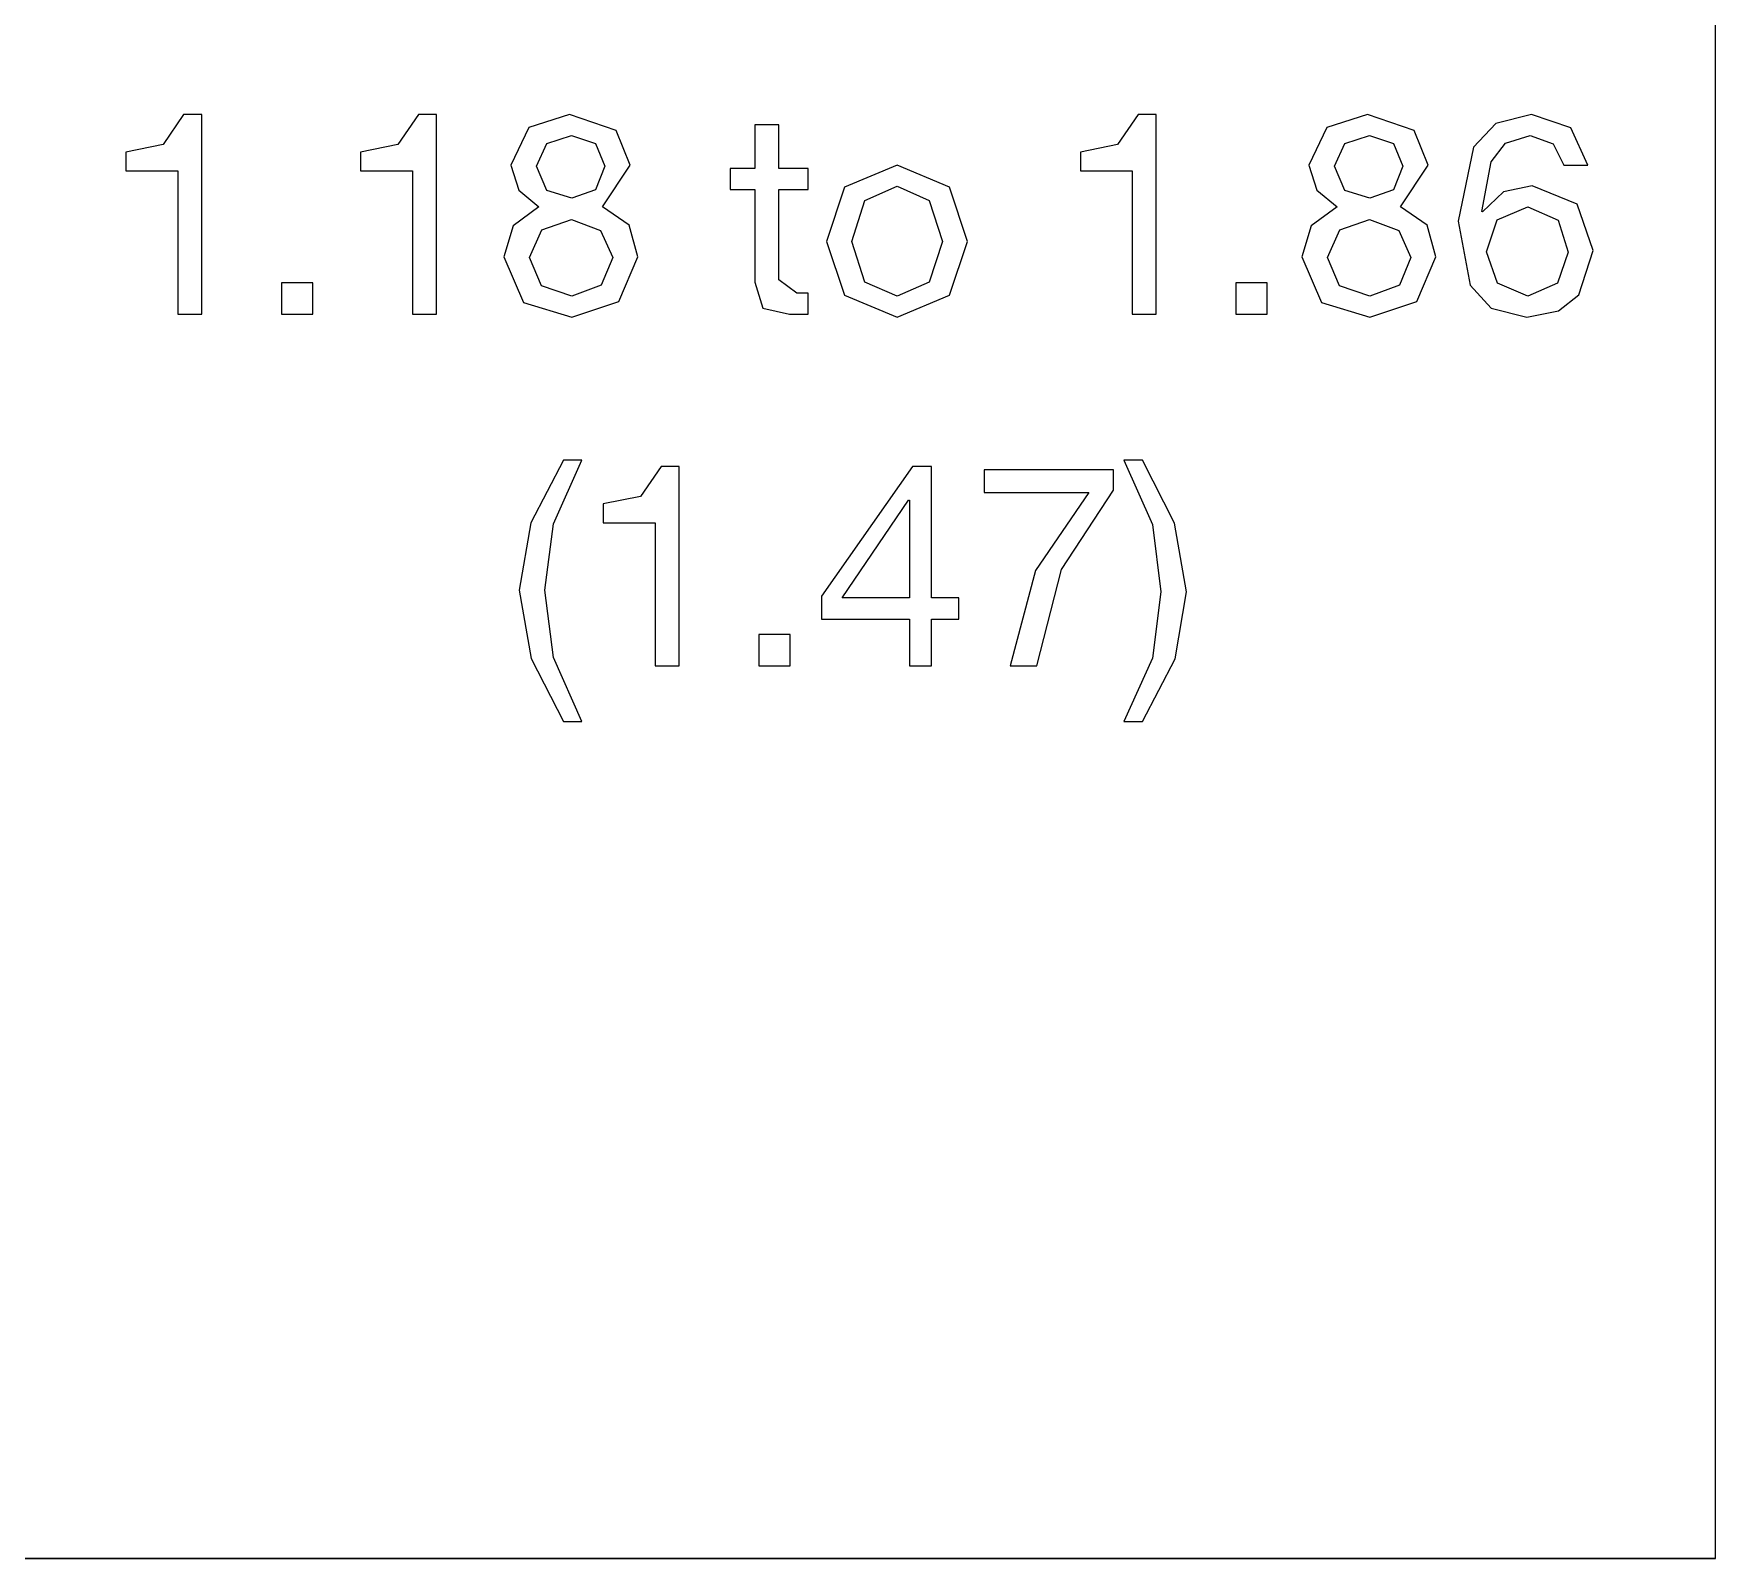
# Model space of a CAD drawing. Extents: x -212 to 220, y 7 to 294.
# Drawn here: x 175.16 to 192.02, y 105.39 to 120.68 of the extents above; entities that cross this region are included whole.
import ezdxf

# ---------------------------------------------------------------- set-up
doc = ezdxf.new("R2010")
doc.units = 0

msp = doc.modelspace()

# ---------------------------------------------------------------- linework, layer by layer
at = {"layer": '1'}
for p, q in [((192.017227, 128.676116), (192.017227, 105.38719)), ((176.660154, 119.865311), (176.454482, 119.564038)), ((176.842055, 119.865311), (176.660154, 119.865311)), ((176.842055, 117.864403), (176.842055, 119.865311)), ((179.013493, 119.865311), (178.807822, 119.564038)), ((179.195394, 119.865311), (179.013493, 119.865311)), ((179.195394, 117.864403), (179.195394, 119.865311)), ((180.1204, 119.735086), (179.9416, 119.356816)), ((180.528643, 119.865311), (180.1204, 119.735086)), ((180.996831, 119.705631), (180.528643, 119.865311)), ((182.626702, 119.761958), (182.386923, 119.761958)), ((182.386923, 119.761958), (182.386923, 119.323743)), ((182.626702, 119.323743), (182.626702, 119.761958)), ((186.229574, 119.865311), (186.023903, 119.564038)), ((186.411475, 119.865311), (186.229574, 119.865311)), ((186.411475, 117.864403), (186.411475, 119.865311)), ((188.121961, 119.735086), (187.943161, 119.356816)), ((188.530204, 119.865311), (188.121961, 119.735086)), ((188.998392, 119.705631), (188.530204, 119.865311)), ((189.817849, 119.775329), (189.591636, 119.536133)), ((190.173511, 119.865311), (189.817849, 119.775329)), ((190.569869, 119.731986), (190.173511, 119.865311)), ((190.739884, 119.356816), (190.569869, 119.731986)), ((176.454482, 119.564038), (176.081379, 119.489107)), ((178.807822, 119.564038), (178.434719, 119.489107)), ((180.197915, 119.348548), (180.300751, 119.575923)), ((180.300751, 119.575923), (180.549314, 119.654471)), ((180.549314, 119.654471), (180.789609, 119.575923)), ((180.789609, 119.575923), (180.884176, 119.348548)), ((181.136356, 119.356816), (180.996831, 119.705631)), ((186.023903, 119.564038), (185.6508, 119.489107)), ((188.199476, 119.348548), (188.302312, 119.575924)), ((188.302312, 119.575924), (188.550875, 119.654472)), ((188.550875, 119.654472), (188.79117, 119.575924)), ((188.79117, 119.575924), (188.885737, 119.348548)), ((189.137918, 119.356816), (188.998392, 119.705631)), ((189.770436, 119.390406), (189.914613, 119.579218)), ((189.914613, 119.579218), (190.161109, 119.654472)), ((190.161109, 119.654472), (190.392618, 119.572306)), ((190.392618, 119.572306), (190.500105, 119.356816)), ((176.081379, 119.489107), (176.081379, 119.298938)), ((178.434719, 119.489107), (178.434719, 119.298938)), ((185.6508, 119.489107), (185.6508, 119.298938)), ((189.591636, 119.536133), (189.43764, 118.794578)), ((189.677418, 118.893796), (189.770436, 119.390406)), ((176.081379, 119.298938), (176.602276, 119.298938)), ((176.602276, 119.298938), (176.602276, 117.864403)), ((178.434719, 119.298938), (178.955616, 119.298938)), ((178.955616, 119.298938), (178.955616, 117.864403)), ((179.9416, 119.356816), (180.020148, 119.106185)), ((179.9416, 119.356816), (179.9416, 119.356816)), ((180.301267, 119.103602), (180.197915, 119.348548)), ((180.197915, 119.348548), (180.197915, 119.348548)), ((180.884176, 119.348548), (180.790125, 119.109803)), ((180.859371, 118.939271), (181.136356, 119.356816)), ((182.386923, 119.323743), (182.138877, 119.323743)), ((182.138877, 119.323743), (182.138877, 119.112903)), ((182.920223, 119.323743), (182.626702, 119.323743)), ((182.920223, 119.112903), (182.920223, 119.323743)), ((183.81319, 119.356816), (183.286091, 119.135641)), ((184.340288, 119.135641), (183.81319, 119.356816)), ((185.6508, 119.298938), (186.171697, 119.298938)), ((186.171697, 119.298938), (186.171697, 117.864403)), ((187.943161, 119.356816), (188.021709, 119.106186)), ((187.943161, 119.356816), (187.943161, 119.356816)), ((188.302828, 119.103602), (188.199476, 119.348548)), ((188.199476, 119.348548), (188.199476, 119.348548)), ((188.885737, 119.348548), (188.791686, 119.109803)), ((188.860933, 118.939271), (189.137918, 119.356816)), ((190.500105, 119.356816), (190.739884, 119.356816)), ((180.020148, 119.106185), (180.222719, 118.939271)), ((180.553448, 119.026087), (180.301267, 119.103602)), ((180.790125, 119.109803), (180.553448, 119.026087)), ((182.138877, 119.112903), (182.386923, 119.112903)), ((182.386923, 119.112903), (182.386923, 118.18273)), ((182.626702, 118.207534), (182.626702, 119.112903)), ((182.626702, 119.112903), (182.920223, 119.112903)), ((183.286091, 119.135641), (183.106258, 118.592006)), ((183.491246, 119.002316), (183.81319, 119.145976)), ((183.81319, 119.145976), (184.135133, 119.002316)), ((184.520122, 118.592006), (184.340288, 119.135641)), ((188.021709, 119.106186), (188.22428, 118.939271)), ((188.555009, 119.026087), (188.302828, 119.103602)), ((188.791686, 119.109803), (188.555009, 119.026087)), ((189.894459, 119.088099), (189.681553, 118.889662)), ((190.181779, 119.150111), (189.894459, 119.088099)), ((190.63188, 118.965109), (190.181779, 119.150111)), ((180.222719, 118.939271), (179.963304, 118.749619)), ((181.127055, 118.75427), (180.859371, 118.939271)), ((183.358438, 118.592006), (183.491246, 119.002316)), ((184.135133, 119.002316), (184.267941, 118.592006)), ((188.22428, 118.939271), (187.964865, 118.749619)), ((189.128616, 118.75427), (188.860933, 118.939271)), ((189.681553, 118.889662), (189.677418, 118.893796)), ((189.82883, 118.80853), (190.136304, 118.939271)), ((190.136304, 118.939271), (190.442745, 118.804913)), ((190.136304, 118.939271), (190.136304, 118.939271)), ((190.793627, 118.501056), (190.63188, 118.965109)), ((179.963304, 118.749619), (179.87132, 118.439044)), ((180.127635, 118.430776), (180.250108, 118.707761)), ((180.250108, 118.707761), (180.549314, 118.811114)), ((180.549314, 118.811114), (180.841285, 118.70311)), ((181.214905, 118.439044), (181.127055, 118.75427)), ((187.964865, 118.749619), (187.872881, 118.439044)), ((188.129196, 118.430776), (188.251669, 118.707761)), ((188.251669, 118.707761), (188.550875, 118.811114)), ((188.550875, 118.811114), (188.842846, 118.70311)), ((189.216466, 118.439044), (189.128616, 118.75427)), ((189.43764, 118.794578), (189.559596, 118.154825)), ((189.722894, 118.488654), (189.82883, 118.80853)), ((190.442745, 118.804913), (190.541447, 118.48452)), ((180.841285, 118.70311), (180.962724, 118.430776)), ((183.106258, 118.592006), (183.286091, 118.051989)), ((183.106258, 118.592006), (183.106258, 118.592006)), ((183.491246, 118.185314), (183.358438, 118.592006)), ((183.358438, 118.592006), (183.358438, 118.592006)), ((184.267941, 118.592006), (184.135133, 118.185314)), ((184.340288, 118.051989), (184.520122, 118.592006)), ((188.842846, 118.70311), (188.964285, 118.430776)), ((179.87132, 118.439044), (180.068207, 117.981709)), ((180.247524, 118.146556), (180.127635, 118.430776)), ((180.127635, 118.430776), (180.127635, 118.430776)), ((180.962724, 118.430776), (180.848003, 118.152757)), ((181.022152, 117.99101), (181.214905, 118.439044)), ((187.872881, 118.439044), (188.069768, 117.981709)), ((188.249085, 118.146556), (188.129196, 118.430776)), ((188.129196, 118.430776), (188.129196, 118.430776)), ((188.964285, 118.430776), (188.849564, 118.152758)), ((189.023713, 117.991011), (189.216466, 118.439044)), ((189.831931, 118.172395), (189.722894, 118.488654)), ((190.541447, 118.48452), (190.436544, 118.174979)), ((190.649967, 118.057673), (190.793627, 118.501056)), ((182.808602, 118.075243), (182.626702, 118.207534)), ((177.956196, 118.178596), (177.642004, 118.178596)), ((177.642004, 118.178596), (177.642004, 117.864403)), ((177.956196, 117.864403), (177.956196, 118.178596)), ((180.553448, 118.04217), (180.247524, 118.146556)), ((180.848003, 118.152757), (180.553448, 118.04217)), ((182.386923, 118.18273), (182.467538, 117.922798)), ((182.920223, 118.075243), (182.808602, 118.075243)), ((182.920223, 117.864404), (182.920223, 118.075243)), ((183.286091, 118.051989), (183.81319, 117.831331)), ((183.81319, 118.04217), (183.491246, 118.185314)), ((184.135133, 118.185314), (183.81319, 118.04217)), ((183.81319, 117.831331), (184.340288, 118.051989)), ((187.525616, 118.178596), (187.211424, 118.178596)), ((187.211424, 118.178596), (187.211424, 117.864404)), ((187.525616, 117.864404), (187.525616, 118.178596)), ((188.555009, 118.04217), (188.249085, 118.146556)), ((188.849564, 118.152758), (188.555009, 118.04217)), ((189.559596, 118.154825), (189.769015, 117.92254)), ((190.136304, 118.04217), (189.831931, 118.172395)), ((190.436544, 118.174979), (190.136304, 118.04217)), ((190.444812, 117.89528), (190.649967, 118.057673)), ((176.602276, 117.864403), (176.842055, 117.864403)), ((177.642004, 117.864403), (177.956196, 117.864403)), ((178.955616, 117.864403), (179.195394, 117.864403)), ((180.068207, 117.981709), (180.553448, 117.831331)), ((180.553448, 117.831331), (181.022152, 117.99101)), ((182.467538, 117.922798), (182.734188, 117.864404)), ((182.734188, 117.864404), (182.920223, 117.864404)), ((186.171697, 117.864403), (186.411475, 117.864403)), ((187.211424, 117.864404), (187.525616, 117.864404)), ((188.069768, 117.981709), (188.555009, 117.831331)), ((188.555009, 117.831331), (189.023713, 117.991011)), ((189.769015, 117.92254), (190.128036, 117.831331)), ((190.128036, 117.831331), (190.444812, 117.89528)), ((180.467665, 116.398863), (180.13952, 115.769446)), ((180.366896, 115.761694), (180.6537, 116.398863)), ((180.6537, 116.398863), (180.467665, 116.398863)), ((186.272983, 116.398863), (186.086948, 116.398863)), ((186.086948, 116.398863), (186.373751, 115.754976)), ((186.594926, 115.765828), (186.272983, 116.398863)), ((181.446415, 116.336852), (181.240743, 116.035579)), ((181.628315, 116.336852), (181.446415, 116.336852)), ((181.628315, 114.335945), (181.628315, 116.336852)), ((183.969252, 116.336852), (183.055615, 115.034608)), ((184.159421, 116.336852), (183.969252, 116.336852)), ((184.159421, 115.018072), (184.159421, 116.336852)), ((185.984629, 116.303779), (184.68652, 116.303779)), ((184.68652, 116.303779), (184.68652, 116.076403)), ((185.984629, 116.097073), (185.984629, 116.303779)), ((181.240743, 116.035579), (180.86764, 115.960648)), ((184.68652, 116.076403), (185.736582, 116.076403)), ((185.736582, 116.076403), (185.200699, 115.29299)), ((185.462181, 115.301775), (185.984629, 116.097073)), ((180.86764, 115.960648), (180.86764, 115.770479)), ((183.26232, 115.018072), (183.927911, 115.997855)), ((183.927911, 115.997855), (183.93618, 115.997855)), ((183.93618, 115.997855), (183.93618, 115.018072)), ((180.13952, 115.769446), (180.025316, 115.09662)), ((180.28163, 115.09662), (180.366896, 115.761694)), ((180.86764, 115.770479), (181.388537, 115.770479)), ((181.388537, 115.770479), (181.388537, 114.335945)), ((186.373751, 115.754976), (186.459017, 115.080083)), ((186.715332, 115.080083), (186.594926, 115.765828)), ((185.200699, 115.29299), (184.946968, 114.335945)), ((185.215685, 114.335945), (185.462181, 115.301775)), ((180.025316, 115.09662), (180.145722, 114.410875)), ((180.366896, 114.421727), (180.28163, 115.09662)), ((183.055615, 115.034608), (183.055615, 114.803098)), ((183.93618, 115.018072), (183.26232, 115.018072)), ((184.432272, 115.018072), (184.159421, 115.018072)), ((184.432272, 114.803098), (184.432272, 115.018072)), ((186.459017, 115.080083), (186.373751, 114.415009)), ((186.601127, 114.407258), (186.715332, 115.080083)), ((183.055615, 114.803098), (183.93618, 114.803098)), ((183.93618, 114.803098), (183.93618, 114.335945)), ((184.159421, 114.335945), (184.159421, 114.803098)), ((184.159421, 114.803098), (184.432272, 114.803098)), ((182.742457, 114.650136), (182.428265, 114.650136)), ((182.428265, 114.650136), (182.428265, 114.335945)), ((182.742457, 114.335945), (182.742457, 114.650136)), ((180.145722, 114.410875), (180.467665, 113.77784)), ((180.6537, 113.77784), (180.366896, 114.421727)), ((181.388537, 114.335945), (181.628315, 114.335945)), ((182.428265, 114.335945), (182.742457, 114.335945)), ((183.93618, 114.335945), (184.159421, 114.335945)), ((184.946968, 114.335945), (185.215685, 114.335945)), ((186.373751, 114.415009), (186.086948, 113.77784)), ((186.272983, 113.77784), (186.601127, 114.407258)), ((180.467665, 113.77784), (180.6537, 113.77784)), ((186.086948, 113.77784), (186.272983, 113.77784)), ((192.017227, 105.38719), (174.717395, 105.38719)), ((174.718, 105.387), (192.017831, 105.387))]:
    msp.add_line(p, q, dxfattribs=at)

doc.saveas('drawing.dxf')
